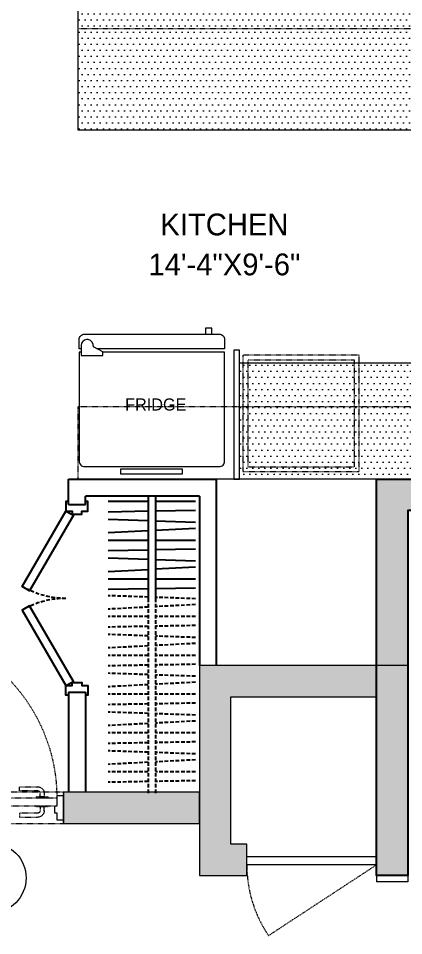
# Model space of a CAD drawing. Header units: inches. Extents: x 18646 to 39869, y 2287 to 7833.
# Drawn here: x 20711.5 to 20791, y 4213.2 to 4402.5 of the extents above; entities that cross this region are included whole.
import ezdxf

# ---------------------------------------------------------------- set-up
doc = ezdxf.new("R2010")
doc.units = ezdxf.units.IN
doc.header["$LTSCALE"] = 1.5
doc.header["$MEASUREMENT"] = 0
doc.linetypes.add('DASHED', pattern=[0.75, 0.5, -0.25])
doc.linetypes.add('HIDDEN', pattern=[0.375, 0.25, -0.125])
for name, color, linetype in [('22-016_Xref_2ND-6TH Floor Plan$0$DOOR', 4, 'Continuous'), ('22-016_Xref_2ND-6TH Floor Plan$0$DOOR-FINE', 250, 'DASHED'), ('22-016_Xref_2ND-6TH Floor Plan$0$FURNITURE-LIGHT', 252, 'DASHED'), ('22-016_Xref_2ND-6TH Floor Plan$0$WALL-INTERIOR', 6, 'Continuous'), ('A-WALL', 4, 'Continuous'), ('A-WALL-EXTR', 2, 'Continuous'), ('I-FNSH-DIMS', 7, 'Continuous'), ('I-FURN', 7, 'Continuous'), ('I-Furn Text', 7, 'Continuous')]:
    doc.layers.add(name, color=color, linetype=linetype)
doc.layers.add('I-DOOR', color=6, linetype='Continuous', lineweight=20)
doc.layers.add('I-FIXTURE', color=7, linetype='Continuous', lineweight=5)
doc.styles.add('1 by 8 new', font='GOTHIC.TTF', dxfattribs={"height": 4.5})

# ---------------------------------------------------------------- blocks, each defined once
blk = doc.blocks.new('*U113')
at = {"transparency": 33554636}
for p, q in [((0, 0.75), (42.47, 0.75)), ((0, -0.75), (42.47, -0.75))]:
    blk.add_line(p, q, dxfattribs=at)
for points in [[(1.97, 0.75), (1.69, 8.99)], [(4.04, 0.75), (4.47, 8.99)], [(6, 0.75), (6, 9)], [(8.01, 0.75), (8.16, 9)], [(9.97, 0.75), (9.69, 8.99)], [(12.04, 0.75), (12.47, 8.99)], [(14, 0.75), (14, 9)], [(16.01, 0.75), (16.16, 9)], [(17.97, 0.75), (17.69, 8.99)], [(20.04, 0.75), (20.47, 8.99)], [(22, 0.75), (22, 9)], [(24.01, 0.75), (24.16, 9)], [(25.97, 0.75), (25.69, 8.99)], [(28.04, 0.75), (28.47, 8.99)], [(30, 0.75), (30, 9)], [(32.01, 0.75), (32.16, 9)], [(33.97, 0.75), (33.69, 8.99)], [(36.04, 0.75), (36.47, 8.99)], [(38, 0.75), (38, 9)], [(40.01, 0.75), (40.16, 9)], [(2.31, -8.99), (2.03, -0.75)], [(3.53, -8.99), (3.96, -0.75)], [(6, -9), (6, -0.75)], [(7.84, -9), (7.99, -0.75)], [(10.31, -8.99), (10.03, -0.75)], [(11.53, -8.99), (11.96, -0.75)], [(14, -9), (14, -0.75)], [(15.84, -9), (15.99, -0.75)], [(18.31, -8.99), (18.03, -0.75)], [(19.53, -8.99), (19.96, -0.75)], [(22, -9), (22, -0.75)], [(23.84, -9), (23.99, -0.75)], [(26.31, -8.99), (26.03, -0.75)], [(27.53, -8.99), (27.96, -0.75)], [(30, -9), (30, -0.75)], [(31.84, -9), (31.99, -0.75)], [(34.31, -8.99), (34.03, -0.75)], [(35.53, -8.99), (35.96, -0.75)], [(38, -9), (38, -0.75)], [(39.84, -9), (39.99, -0.75)]]:
    blk.add_lwpolyline(points, dxfattribs=at)
blk = doc.blocks.new('*U114')
at = {"transparency": 33554636}
blk.add_lwpolyline([(1.38, 0.5), (2.25, -1.02), (17.84, 7.98), (16.96, 9.5)], close=True, dxfattribs=at)
blk.add_lwpolyline([(-0.62, 0), (-0.62, 0.5), (1.38, 0.5), (1.38, -0.75), (2, -0.75), (2, -2.75), (1.38, -2.75), (1.38, -4), (-0.62, -4), (-0.62, -3.5)], dxfattribs=at)
at = {"layer": '22-016_Xref_2ND-6TH Floor Plan$0$DOOR-FINE', "transparency": 33554636}
blk.add_arc((1.38, 0.5), 18, 0, 27.2137, dxfattribs=at)
at = {"layer": '22-016_Xref_2ND-6TH Floor Plan$0$WALL-INTERIOR', "transparency": 33554636}
blk.add_line((0, 0), (0, -3.5), dxfattribs=at)
blk = doc.blocks.new('D2')
at = {"layer": 'A-WALL-EXTR', "color": 8, "linetype": 'HIDDEN', "lineweight": 5, "ltscale": 0.1, "transparency": 33554636}
for points in [[(2.1, 1.39), (2.1, 36.61), (0.35, 36.61), (0.35, 1.39)], [(0.35, 32.35), (0.35, 34.84), (0.2, 34.84), (0.2, 32.35)], [(2.1, 32.35), (2.1, 34.84), (2.25, 34.84), (2.25, 32.35)]]:
    blk.add_lwpolyline(points, close=True, dxfattribs=at)
for points in [[(0.2, 33.19), (-0.58, 33.19, 0.414214), (-1.1, 32.67), (-1.1, 28.92), (-1.92, 28.92), (-1.92, 32.67, -0.414214), (-0.58, 34), (0.2, 34)], [(2.25, 33.19), (3.02, 33.19, -0.414214), (3.54, 32.67), (3.54, 28.92), (4.36, 28.92), (4.36, 32.67, 0.414214), (3.02, 34), (2.25, 34)]]:
    blk.add_lwpolyline(points, format="xyb", dxfattribs=at)
blk.add_arc((2.07, 1.31), 35.3, 2.9704, 89.9487, dxfattribs=at)
at = {"layer": 'I-DOOR', "color": 6, "lineweight": 5, "transparency": 33554636}
for points in [[(0.35, 36.61), (0.35, 36.14), (-1.01, 36.14), (-1.01, 36.61), (-2.5, 36.61), (-2.5, 38), (2.5, 38), (2.5, 36.61)], [(2.1, 1.39), (37.31, 1.39), (37.31, 3.14), (2.1, 3.14)], [(33.05, 3.14), (35.54, 3.14), (35.54, 3.29), (33.05, 3.29)], [(0.35, 1.39), (0.35, 1.86), (-1.01, 1.86), (-1.01, 1.39), (-2.5, 1.39), (-2.5, 0), (2.5, 0), (2.5, 1.39)], [(33.05, 1.39), (35.54, 1.39), (35.54, 1.24), (33.05, 1.24)]]:
    blk.add_lwpolyline(points, close=True, dxfattribs=at)
for points in [[(33.89, 3.29), (33.89, 4.07, 0.414214), (33.37, 4.59), (29.63, 4.59), (29.63, 5.4), (33.37, 5.4, -0.414214), (34.71, 4.07), (34.71, 3.29)], [(33.89, 1.24), (33.89, 0.46, -0.414214), (33.37, -0.05), (29.63, -0.05), (29.63, -0.87), (33.37, -0.87, 0.414214), (34.71, 0.46), (34.71, 1.24)]]:
    blk.add_lwpolyline(points, format="xyb", dxfattribs=at)

msp = doc.modelspace()

# ---------------------------------------------------------------- hatches: boundary and pattern name
at = {"layer": 'A-WALL', "lineweight": 5, "transparency": 33554636}
h = msp.add_hatch(color=8, dxfattribs=at)
h.dxf.hatch_style = 1
h.paths.add_polyline_path([(20791.85, 4225.65), (20785.35, 4225.65), (20785.35, 4307.46), (20876.35, 4307.46), (20876.35, 4225.65), (20869.85, 4225.65), (20869.85, 4300.96), (20791.85, 4300.96)])
h = msp.add_hatch(color=8, dxfattribs=at)
h.dxf.hatch_style = 1
h.paths.add_polyline_path([(20748.85, 4269.05), (20785.4, 4269.05), (20785.4, 4262.55), (20748.85, 4262.55)])
h = msp.add_hatch(color=8, dxfattribs=at)
h.dxf.hatch_style = 1
h.paths.add_polyline_path([(20755.36, 4262.53), (20755.36, 4228.03), (20748.86, 4228.03), (20748.86, 4262.53)])
h = msp.add_hatch(color=8, dxfattribs=at)
h.dxf.hatch_style = 1
h.paths.add_polyline_path([(20748.85, 4242.87), (20720.85, 4242.87), (20720.85, 4236.37), (20748.85, 4236.37)])
h = msp.add_hatch(color=8, dxfattribs=at)
h.dxf.hatch_style = 1
h.paths.add_polyline_path([(20748.82, 4232.16), (20758.64, 4232.15), (20758.64, 4225.66), (20748.82, 4225.66)])
at = {"layer": 'I-FURN', "lineweight": 5, "transparency": 33554636}
h = msp.add_hatch(dxfattribs=at)
h.set_pattern_fill('DOTS', color=252, scale=20, double=1)
h.set_pattern_definition([(0, (16469.681, 3458.4602), (0.625, 1.25), [0, -1.25])])
h.paths.add_polyline_path([(20827.6, 4379.46), (20803.6, 4379.46), (20723.85, 4379.46), (20723.85, 4406.46), (20827.6, 4406.46)])
h = msp.add_hatch(dxfattribs=at)
h.set_pattern_fill('DOTS', color=252, scale=20, double=1)
h.set_pattern_definition([(0, (16472.9921, 3458.4602), (0.625, 1.25), [0, -1.25])])
h.paths.add_polyline_path([(20757.1, 4331.46), (20803.6, 4331.46), (20803.6, 4349.77), (20827.6, 4349.77), (20827.6, 4307.46), (20757.1, 4307.46)])

# ---------------------------------------------------------------- linework, layer by layer
at = {"transparency": 33554636}
for p, q in [((20738.32, 4303.96), (20738.32, 4282.34)), ((20739.82, 4303.96), (20739.82, 4282.34))]:
    msp.add_line(p, q, dxfattribs=at)
for points in [[(20738.32, 4302.82), (20730.06, 4302.82)], [(20748.08, 4302.82), (20739.82, 4302.82)], [(20738.32, 4300.81), (20730.06, 4300.66)], [(20748.08, 4300.98), (20739.82, 4300.83)], [(20738.32, 4298.85), (20730.07, 4299.13)], [(20748.07, 4298.5), (20739.82, 4298.79)], [(20738.32, 4296.78), (20730.08, 4296.35)], [(20748.06, 4297.29), (20739.82, 4296.86)], [(20738.32, 4294.82), (20730.06, 4294.82)], [(20748.08, 4294.82), (20739.82, 4294.82)], [(20738.32, 4292.8), (20730.06, 4292.66)], [(20738.32, 4290.84), (20730.07, 4291.13)], [(20748.08, 4292.97), (20739.82, 4292.83)], [(20748.07, 4290.5), (20739.82, 4290.79)], [(20748.06, 4289.28), (20739.82, 4288.85)], [(20738.32, 4288.77), (20730.08, 4288.34)], [(20738.32, 4286.81), (20730.06, 4286.81)], [(20748.08, 4286.81), (20739.82, 4286.81)], [(20738.32, 4284.8), (20730.06, 4284.65)], [(20748.08, 4284.97), (20739.82, 4284.82)]]:
    msp.add_lwpolyline(points, dxfattribs=at)
at = {"layer": '22-016_Xref_2ND-6TH Floor Plan$0$WALL-INTERIOR', "transparency": 33554636}
for p, q in [((20721.85, 4302.24), (20721.85, 4307.46)), ((20721.85, 4307.46), (20752.35, 4307.46)), ((20752.35, 4307.46), (20752.35, 4269.02)), ((20748.85, 4303.96), (20725.35, 4303.96)), ((20725.35, 4302.24), (20725.35, 4303.96)), ((20748.85, 4303.96), (20748.85, 4269.02)), ((20721.85, 4263.46), (20721.85, 4242.87)), ((20725.35, 4263.46), (20725.35, 4242.87))]:
    msp.add_line(p, q, dxfattribs=at)
at = {"layer": 'A-WALL', "lineweight": 5, "transparency": 33554636}
for p, q in [((20758.64, 4225.65), (20758.64, 4232.15)), ((20785.35, 4225.65), (20785.35, 4224.37))]:
    msp.add_line(p, q, dxfattribs=at)
at = {"layer": 'A-WALL', "transparency": 33554636}
msp.add_lwpolyline([(20791.85, 4225.65), (20785.35, 4225.65), (20785.35, 4307.46), (20876.35, 4307.46), (20876.35, 4225.65), (20869.85, 4225.65), (20869.85, 4300.96), (20791.85, 4300.96)], close=True, dxfattribs=at)
at = {"layer": 'A-WALL', "lineweight": 5, "transparency": 33554636}
for points in [[(20791.85, 4269.02), (20748.85, 4269.02), (20748.85, 4225.65), (20758.73, 4225.65)], [(20758.64, 4232.15), (20755.35, 4232.15), (20755.35, 4262.52), (20785.35, 4262.52), (20785.35, 4269.02)], [(20785.35, 4225.65), (20785.35, 4232.15)], [(20785.35, 4225.65), (20791.85, 4225.65), (20791.85, 4224.37), (20785.35, 4224.37)]]:
    msp.add_lwpolyline(points, dxfattribs=at)
msp.add_lwpolyline([(20748.85, 4242.87), (20720.85, 4242.87), (20720.85, 4236.37), (20748.85, 4236.37)], close=True, dxfattribs=at)
at = {"layer": 'A-WALL-EXTR', "color": 8, "linetype": 'HIDDEN', "lineweight": 5, "ltscale": 0.1, "transparency": 33554636}
msp.add_line((20723.85, 4400.46), (20827.6, 4400.46), dxfattribs=at)
msp.add_lwpolyline([(20723.85, 4307.46), (20723.85, 4322.46), (20812.6, 4322.46), (20812.6, 4400.46)], dxfattribs=at)
at = {"layer": 'A-WALL-EXTR', "color": 8, "linetype": 'HIDDEN', "lineweight": 5, "ltscale": 0.1, "transparency": 33554636, "elevation": 0}
for points in [[(20757.82, 4333.02), (20757.82, 4309.02), (20781.82, 4309.02), (20781.82, 4333.02)], [(20758.82, 4332.02), (20758.82, 4310.02), (20780.82, 4310.02), (20780.82, 4332.02)]]:
    msp.add_lwpolyline(points, close=True, dxfattribs=at)
at = {"layer": 'A-WALL-EXTR', "color": 8, "linetype": 'HIDDEN', "lineweight": 5, "ltscale": 0.1, "transparency": 33554636}
msp.add_lwpolyline([(20720.85, 4242.87), (20682.85, 4242.87), (20682.85, 4236.37), (20720.85, 4236.37)], close=True, dxfattribs=at)
msp.add_lwpolyline([(20785.35, 4227.83), (20763.11, 4213.25, -0.149888), (20758.64, 4227.83, -1.014959)], format="xyb", dxfattribs=at)
at = {"layer": 'I-DOOR', "lineweight": 5, "transparency": 33554636}
msp.add_lwpolyline([(20758.64, 4229.58), (20785.35, 4229.58), (20785.35, 4227.83), (20758.64, 4227.83)], close=True, dxfattribs=at)
at = {"layer": 'I-FIXTURE', "lineweight": 5, "transparency": 33554636, "elevation": 0}
msp.add_lwpolyline([(20745.33, 4309.6), (20745.33, 4308.47), (20732.64, 4308.47), (20732.64, 4309.6)], close=True, dxfattribs=at)
at = {"layer": 'I-FNSH-DIMS', "lineweight": 5, "transparency": 33554636}
msp.add_line((20785.35, 4307.46), (20723.85, 4307.46), dxfattribs=at)
at = {"layer": 'I-FURN', "lineweight": 5, "transparency": 33554636}
for p, q in [((20724.45, 4335.04, 0), (20724.45, 4332.97, 0)), ((20725.96, 4336.24, 0), (20725.59, 4336.24, 0)), ((20728.98, 4333.75, 0), (20727, 4334.74, 0)), ((20724.45, 4332.97, 0), (20728.98, 4332.97, 0)), ((20728.98, 4332.97, 0), (20728.98, 4333.75, 0))]:
    msp.add_line(p, q, dxfattribs=at)
for points in [[(20827.6, 4379.46), (20827.6, 4379.46), (20803.6, 4379.46), (20803.6, 4379.46), (20723.85, 4379.46), (20723.85, 4406.46), (20827.6, 4406.46)], [(20755.94, 4307.46), (20757.1, 4307.46), (20757.1, 4334.06), (20755.94, 4334.06)]]:
    msp.add_lwpolyline(points, close=True, dxfattribs=at)
msp.add_lwpolyline([(20757.1, 4331.46), (20803.6, 4331.46), (20803.6, 4349.77), (20827.6, 4349.77), (20827.6, 4307.46), (20757.1, 4307.46), (20757.1, 4331.46)], dxfattribs=at)
at = {"layer": 'I-FURN', "lineweight": 5, "transparency": 33554636, "elevation": 0}
msp.add_lwpolyline([(20750.15, 4338.63), (20750.15, 4337.38), (20751.41, 4337.38), (20751.41, 4338.63)], close=True, dxfattribs=at)
for points in [[(20724.45, 4334.35), (20724.07, 4334.35), (20724.07, 4336.23, -0.414214), (20725.21, 4337.38), (20752.92, 4337.38, -0.414214), (20754.07, 4336.23), (20754.07, 4334.35), (20754.07, 4334.35)], [(20724.45, 4333.64), (20724.07, 4333.64), (20724.07, 4311.17, 0.414214), (20725.21, 4310.03), (20752.92, 4310.03, 0.414214), (20754.07, 4311.17), (20754.07, 4333.64), (20754.07, 4333.64)]]:
    msp.add_lwpolyline(points, format="xyb", dxfattribs=at)
for points in [[(20754.07, 4334.35), (20727.78, 4334.35)], [(20754.07, 4333.64), (20728.98, 4333.64)]]:
    msp.add_lwpolyline(points, dxfattribs=at)
at = {"layer": 'I-FURN', "lineweight": 5, "transparency": 33554636}
for centre, radius, start, end in [((20725.7, 4335, 0), 1.25, 94.8447, 177.9952), ((20725.69, 4334.94, 0), 1.32, 351.1186, 78.4124)]:
    msp.add_arc(centre, radius, start, end, dxfattribs=at)
at = {"layer": 'I-Furn Text', "lineweight": 5, "transparency": 33554636}
msp.add_circle((20705.88, 4225.16), 7.24, dxfattribs=at)

# ---------------------------------------------------------------- block references
at = {"layer": '22-016_Xref_2ND-6TH Floor Plan$0$DOOR', "transparency": 33554636, "yscale": 1.000757998480004, "zscale": 1.000757998480004}
for p, xscale, rotation in [((20721.85, 4302.24), -1.000757998480004, 89.99904780631257), ((20721.85, 4263.46), 1.000757998480004, 90.00095219368743)]:
    msp.add_blockref('*U114', p, dxfattribs=dict(at, xscale=xscale, rotation=rotation))
at = {"layer": '22-016_Xref_2ND-6TH Floor Plan$0$FURNITURE-LIGHT', "transparency": 33554636, "xscale": -1.000755996964007, "yscale": 1.000755996964007, "zscale": 1.000755996964007, "rotation": 89.99904780631562}
msp.add_blockref('*U113', (20739.07, 4285.09), dxfattribs=at)
at = {"layer": 'I-DOOR', "lineweight": 5, "transparency": 33554636, "xscale": -1, "rotation": 270}
msp.add_blockref('D2', (20682.85, 4239.62), dxfattribs=at)

# ---------------------------------------------------------------- texts
at = {"layer": 'I-FURN', "lineweight": 5, "transparency": 33554636, "insert": (20739.87, 4321.57, 0), "char_height": 2.5, "width": 15.3889, "attachment_point": 8, "style": '1 by 8 new'}
msp.add_mtext('FRIDGE', dxfattribs=at)
at = {"layer": 'I-Furn Text', "lineweight": 5, "transparency": 33554636, "char_height": 4.5, "width": 50.4719, "attachment_point": 2, "style": '1 by 8 new'}
for s, insert in [('KITCHEN', (20754.02, 4362.25)), ('14\'-4"X9\'-6"', (20754.02, 4354.01))]:
    msp.add_mtext(s, dxfattribs=dict(at, insert=insert))

doc.saveas('drawing.dxf')
